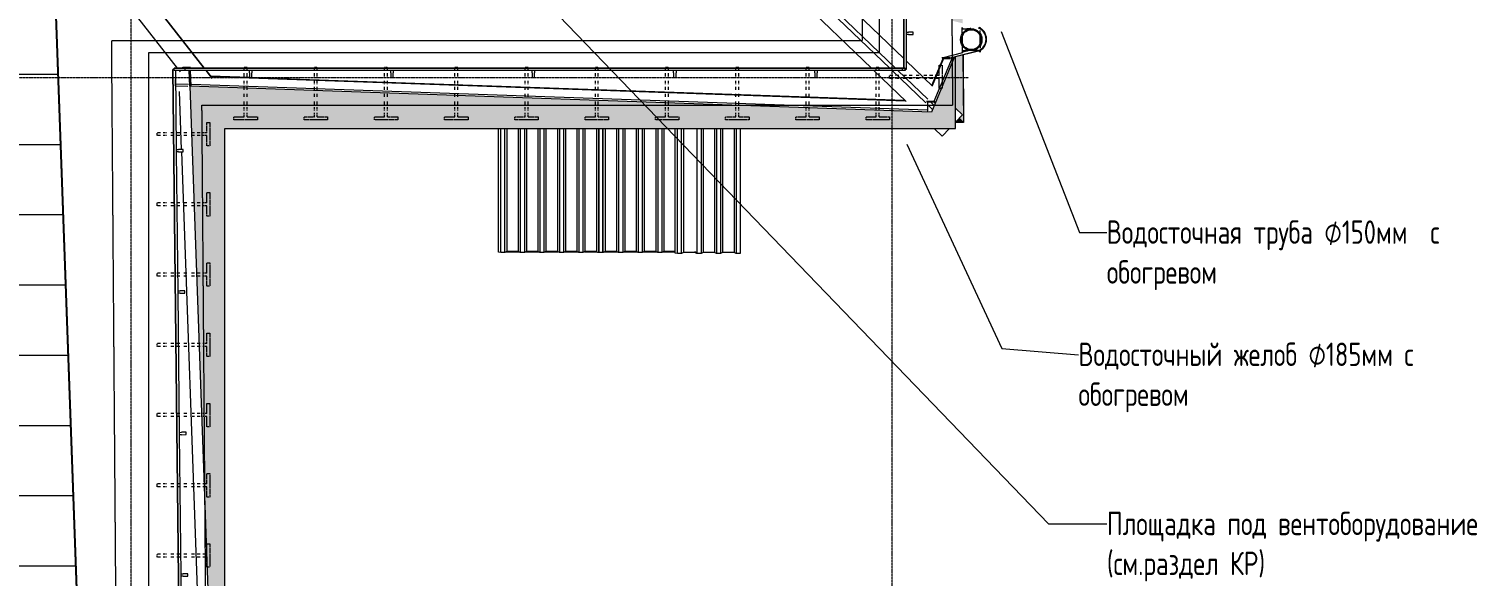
# Model space of a CAD drawing. Header units: millimetres. Extents: x -10178924 to 11692288, y -947381 to 58396.
# Drawn here: x 47978 to 60347, y -560487 to -555813 of the extents above; entities that cross this region are included whole.
import ezdxf

# ---------------------------------------------------------------- set-up
doc = ezdxf.new("R2010")
doc.units = ezdxf.units.MM
for name, pattern in [('ADSK_Линия сетки', [25, 20, -2.5, 0, -2.5]), ('ADSK_Скрыто', [6, 3, -3]), ('ADSK_Штриховая_ш3 п1_5', [4.5, 3, -1.5])]:
    doc.linetypes.add(name, pattern=pattern)
for name, color, linetype, lineweight in [('Аннотация', 7, 'Continuous', 18), ('Антураж', 7, 'Continuous', 18), ('Крыша', 7, 'Continuous', 9), ('Крыша штриховка', 7, 'Continuous', 9), ('Обобщенные модели', 7, 'Continuous', 18), ('Ограждение', 7, 'Continuous', 9), ('Оси', 253, 'Continuous', 9), ('Узлы', 7, 'Continuous', 18)]:
    doc.layers.add(name, color=color, linetype=linetype, lineweight=lineweight)
doc.layers.add('Линии', color=7, linetype='Continuous', lineweight=9, true_color=0x00a600)
doc.styles.add('GOST Common_3', font='GOST_Common.ttf', dxfattribs={"width": 0.8, "height": 350})

# ---------------------------------------------------------------- blocks, each defined once
blk = doc.blocks.new('Водосток - Тип 1 _карниз больше 490мм_-5167118-План кровли АР')
at = {"layer": 'Обобщенные модели'}
for p, q in [((19, 335), (27, 335)), ((46, 335), (125, 335)), ((125, 335), (196, 335)), ((217, 335), (231, 335)), ((125, 185), (19, 185)), ((231, 185), (125, 185))]:
    blk.add_line(p, q, dxfattribs=at)
blk.add_open_spline([(25, 334), (23, 335), (21, 335), (19, 335)], degree=3, dxfattribs=at)
for points, knots in [([(19, 185), (21, 185), (25, 186), (29, 189), (31, 192), (32, 195), (32, 197), (32, 199), (32, 202), (32, 204), (32, 206), (32, 209), (32, 211), (31, 214), (31, 217), (31, 220), (30, 223), (30, 226), (29, 229), (29, 232), (29, 236), (28, 240), (28, 246), (28, 252), (27, 256), (27, 257)], [-1, -1, -1, -1, -0.9411765, -0.8823529, -0.8529412, -0.8235294, -0.8088235, -0.7941176, -0.7794118, -0.7647059, -0.75, -0.7352941, -0.7205882, -0.7058824, -0.6911765, -0.6764706, -0.6617647, -0.6470588, -0.6323529, -0.6176471, -0.6029412, -0.5882353, -0.5588235, -0.5294118, -0.5114255, -0.5114255, -0.5114255, -0.5114255]), ([(231, 335), (229, 335), (225, 334), (221, 331), (220, 329), (219, 328)], [-1, -1, -1, -1, -0.9411765, -0.8823529, -0.8529412, -0.8529412, -0.8529412, -0.8529412]), ([(221, 231), (221, 230), (221, 229), (220, 226), (220, 223), (219, 220), (219, 217), (219, 214), (218, 211), (218, 209), (218, 206), (218, 204), (218, 202), (218, 199), (218, 197), (218, 195), (219, 192), (221, 189), (225, 186), (229, 185), (231, 185)], [-0.3757535, -0.3757535, -0.3757535, -0.3757535, -0.3676471, -0.3529412, -0.3382353, -0.3235294, -0.3088235, -0.2941176, -0.2794118, -0.2647059, -0.25, -0.2352941, -0.2205882, -0.2058824, -0.1911765, -0.1764706, -0.1470588, -0.1176471, -0.0588235, 0, 0, 0, 0])]:
    blk.add_open_spline(points, degree=3, knots=knots, dxfattribs=at)
blk = doc.blocks.new('Roof Cladding - 833x50mm-3052797-План кровли АР')
at = {"layer": 'Обобщенные модели'}
for p, q in [((51988, 6803), (51988, 7859)), ((52008, 6800), (52008, 7859)), ((52043, 6800), (52043, 7859)), ((52060, 7859), (52060, 6808)), ((52158, 7859), (52158, 6808)), ((52175, 7859), (52175, 6800)), ((52210, 7859), (52210, 6800)), ((52227, 7859), (52227, 6808)), ((52325, 7859), (52325, 6808)), ((52342, 7859), (52342, 6800)), ((52377, 7859), (52377, 6800)), ((52394, 7859), (52394, 6808)), ((52492, 7859), (52492, 6808)), ((52509, 7859), (52509, 6800)), ((52544, 7859), (52544, 6800)), ((52561, 7859), (52561, 6808)), ((52658, 7859), (52658, 6808)), ((52675, 7859), (52675, 6800)), ((52710, 7859), (52710, 6800)), ((52727, 7859), (52727, 6808)), ((52825, 7859), (52825, 6808)), ((52842, 7859), (52842, 6800)), ((52877, 7859), (52877, 6800)), ((52008, 6800), (51988, 6803)), ((52060, 6808), (52043, 6800)), ((52158, 6808), (52060, 6808)), ((52175, 6800), (52158, 6808)), ((52227, 6808), (52210, 6800)), ((52325, 6808), (52227, 6808)), ((52342, 6800), (52325, 6808)), ((52394, 6808), (52377, 6800)), ((52492, 6808), (52394, 6808)), ((52509, 6800), (52492, 6808)), ((52561, 6808), (52544, 6800)), ((52658, 6808), (52561, 6808)), ((52675, 6800), (52658, 6808)), ((52727, 6808), (52710, 6800)), ((52825, 6808), (52727, 6808)), ((52828, 6807), (52825, 6808)), ((52043, 6800), (52008, 6800)), ((52210, 6800), (52175, 6800)), ((52377, 6800), (52342, 6800)), ((52544, 6800), (52509, 6800)), ((52710, 6800), (52675, 6800)), ((52842, 6800), (52838, 6802)), ((52877, 6800), (52842, 6800))]:
    blk.add_line(p, q, dxfattribs=at)
blk = doc.blocks.new('Roof Cladding - 833x50mm-V1-План кровли АР')
at = {"layer": 'Обобщенные модели'}
for p, q in [((52828, 6803), (52828, 7859)), ((52848, 6800), (52848, 7859)), ((52883, 6800), (52883, 7859)), ((52900, 7859), (52900, 6808)), ((52998, 7859), (52998, 6808)), ((53015, 7859), (53015, 6800)), ((53050, 7859), (53050, 6800)), ((53067, 7859), (53067, 6808)), ((53165, 7859), (53165, 6808)), ((53182, 7859), (53182, 6800)), ((53217, 7859), (53217, 6800)), ((53234, 7859), (53234, 6808)), ((53332, 7859), (53332, 6808)), ((53349, 7859), (53349, 6800)), ((53384, 7859), (53384, 6800)), ((53401, 7859), (53401, 6808)), ((53682, 7859), (53682, 6800)), ((52838, 6802), (52828, 6803)), ((52900, 6808), (52883, 6800)), ((52998, 6808), (52900, 6808)), ((53015, 6800), (52998, 6808)), ((53067, 6808), (53050, 6800)), ((53165, 6808), (53067, 6808)), ((53182, 6800), (53165, 6808)), ((53234, 6808), (53217, 6800)), ((53332, 6808), (53234, 6808)), ((53349, 6800), (53332, 6808)), ((53401, 6808), (53384, 6800)), ((53498, 6808), (53401, 6808)), ((53682, 6800), (53667, 6807)), ((52883, 6800), (52848, 6800)), ((53050, 6800), (53015, 6800)), ((53217, 6800), (53182, 6800)), ((53384, 6800), (53349, 6800))]:
    blk.add_line(p, q, dxfattribs=at)
blk = doc.blocks.new('Roof Cladding - 333x50mm-3052918-План кровли АР')
at = {"layer": 'Обобщенные модели'}
for p, q in [((53498, 6796), (53498, 7859)), ((53518, 6793), (53518, 7859)), ((53553, 6793), (53553, 7859)), ((53570, 7859), (53570, 6801)), ((53684, 7859), (53684, 6793)), ((53719, 7859), (53719, 6793)), ((53736, 7859), (53736, 6801)), ((53834, 7859), (53834, 6801)), ((53851, 7859), (53851, 6793)), ((53886, 7859), (53886, 6793)), ((53903, 7859), (53903, 6801)), ((54001, 7859), (54001, 6801)), ((54018, 7859), (54018, 6793)), ((54053, 7859), (54053, 6793)), ((53667, 6807), (53667, 6801)), ((53518, 6793), (53498, 6796)), ((53553, 6793), (53518, 6793)), ((53570, 6801), (53553, 6793)), ((53667, 6801), (53570, 6801)), ((53684, 6793), (53667, 6801)), ((53719, 6793), (53684, 6793)), ((53736, 6801), (53719, 6793)), ((53834, 6801), (53736, 6801)), ((53851, 6793), (53834, 6801)), ((53886, 6793), (53851, 6793)), ((53903, 6801), (53886, 6793)), ((54001, 6801), (53903, 6801)), ((54018, 6793), (54001, 6801)), ((54053, 6793), (54018, 6793))]:
    blk.add_line(p, q, dxfattribs=at)
blk = doc.blocks.new('Ограждение - 20 доп поручень 300-1864261-План кровли АР')
at = {"layer": 'Ограждение'}
for p, q in [((-60, 10), (-40, 10)), ((-60, 10), (-60, -10)), ((0, 10), (-40, 10)), ((0, -10), (0, 10)), ((-40, -10), (-60, -10)), ((-40, -10), (0, -10))]:
    blk.add_line(p, q, dxfattribs=at)
blk = doc.blocks.new('Ограждение - 20 доп поручень 300-V17-План кровли АР')
at = {"layer": 'Ограждение'}
for p, q in [((-60, 10), (-40, 10)), ((0, 10), (-40, 10)), ((0, -10), (0, 10)), ((-60, 0), (-60, -10)), ((-40, -10), (-60, -10)), ((-40, -10), (0, -10))]:
    blk.add_line(p, q, dxfattribs=at)
blk = doc.blocks.new('Ограждение - Ограждение-1863905-План кровли АР')
blk.add_blockref('Ограждение - 20 доп поручень 300-1864261-План кровли АР', (55531, 8674))
for name, p, rotation in [('Ограждение - 20 доп поручень 300-1864261-План кровли АР', (49872, 8295), 269.9999999999995), ('Ограждение - 20 доп поручень 300-1864261-План кровли АР', (51079, 8295), 269.9999999999995), ('Ограждение - 20 доп поручень 300-1864261-План кровли АР', (52287, 8295), 269.9999999999995), ('Ограждение - 20 доп поручень 300-1864261-План кровли АР', (53495, 8295), 269.9999999999995), ('Ограждение - 20 доп поручень 300-1864261-План кровли АР', (54702, 8295), 269.9999999999995), ('Ограждение - 20 доп поручень 300-V17-План кровли АР', (49296, 7670), 0.6131442627560616), ('Ограждение - 20 доп поручень 300-V17-План кровли АР', (49309, 6463), 0.6131442627560616), ('Ограждение - 20 доп поручень 300-V17-План кровли АР', (49322, 5255), 0.6131442627560616), ('Ограждение - 20 доп поручень 300-V17-План кровли АР', (49335, 4047), 0.6131442627560616)]:
    blk.add_blockref(name, p, dxfattribs=dict(rotation=rotation))
blk = doc.blocks.new('Тип верхнего поручня - Верхний поручень_Внутренний_-1864227-План кровли АР')
at = {"layer": 'Ограждение'}
for p, q in [((55451, 8375), (55451, 43299)), ((55471, 43309), (55471, 8365)), ((49208, 8365), (49218, 8365)), ((49298, -9), (49208, 8365)), ((49218, 8355), (49218, 8375)), ((49218, 8375), (49310, 8375)), ((49310, 8355), (49218, 8355)), ((49229, 8355), (49236, 7669)), ((49310, 8375), (55438, 8375)), ((49310, 8375), (49310, 8355)), ((55438, 8355), (49310, 8355)), ((55438, 8375), (55461, 8375)), ((55438, 8375), (55438, 8355)), ((55461, 8355), (55438, 8355)), ((55461, 8375), (55461, 8355)), ((55471, 8365), (55461, 8365)), ((49236, 7659), (49249, 6462)), ((49249, 6452), (49262, 5254)), ((49262, 5244), (49275, 4047)), ((49275, 4037), (49288, 2839))]:
    blk.add_line(p, q, dxfattribs=at)
blk = doc.blocks.new('Тип верхнего поручня - Верхний поручень_Внутренний_-V18-План кровли АР')
at = {"layer": 'Ограждение'}
for p, q in [((55451, 43299), (55451, 8375)), ((55471, 43309), (55471, 8365)), ((49218, 8365), (49208, 8365)), ((49208, 8365), (49298, -9)), ((49218, 8355), (49218, 8375)), ((49310, 8375), (49218, 8375)), ((49310, 8355), (49218, 8355)), ((49229, 8355), (49236, 7669)), ((55438, 8375), (49310, 8375)), ((55438, 8355), (49310, 8355)), ((55461, 8375), (55438, 8375)), ((55461, 8355), (55438, 8355)), ((55461, 8355), (55461, 8375)), ((55471, 8365), (55461, 8365)), ((49236, 7659), (49249, 6462)), ((49249, 6452), (49262, 5254)), ((49262, 5244), (49275, 4047)), ((49275, 4037), (49288, 2839))]:
    blk.add_line(p, q, dxfattribs=at)
blk = doc.blocks.new('Ограждение - Ограждение-2966044-План кровли АР')
at = {"layer": 'Ограждение'}
for p, q in [((45808, 13172), (45808, 13280)), ((45808, 13280), (50236, 13280)), ((50383, 13174), (50403, 13234)), ((50410, 13253), (50421, 13287)), ((50421, 13287), (50411, 13260)), ((50421, 13287), (50421, 13287)), ((50421, 13287), (50434, 13275)), ((50446, 13264), (55451, 8457)), ((45808, 13155), (45808, 13172)), ((45808, 13172), (50311, 13172)), ((45808, 13138), (45808, 13155)), ((45808, 13071), (45808, 13138)), ((50372, 13138), (45808, 13138)), ((50314, 13172), (50385, 13172)), ((50368, 13138), (50318, 13030)), ((51378, 12172), (50371, 13138)), ((50378, 13155), (50372, 13138)), ((50378, 13155), (50385, 13172)), ((50385, 13172), (50378, 13155)), ((50400, 13232), (50381, 13172)), ((50403, 13234), (50382, 13173)), ((50385, 13172), (50383, 13174)), ((50384, 13170), (50383, 13168)), ((50385, 13172), (51427, 12172)), ((45808, 13030), (45808, 13046)), ((45808, 13030), (50318, 13030)), ((50321, 13037), (51222, 12172)), ((55331, 8375), (51484, 12069)), ((51485, 12116), (55380, 8375)), ((51484, 11919), (55175, 8375)), ((55471, 8437), (55695, 8222)), ((55195, 8355), (55471, 8091)), ((55639, 8079), (55351, 8355)), ((55400, 8355), (55656, 8110)), ((55697, 8023), (55652, 8066)), ((55678, 8088), (55711, 8057)), ((55892, 8033), (55951, 7976)), ((55951, 7976), (55892, 7914)), ((55711, 7859), (55778, 7795)), ((55840, 7859), (55778, 7795))]:
    blk.add_line(p, q, dxfattribs=at)
blk = doc.blocks.new('Ограждение - Ограждение-2966135-План кровли АР')
at = {"layer": 'Ограждение'}
for p, q in [((45522, 4202), (45618, 4300)), ((45615, 4142), (45619, 4302)), ((45618, 4300), (45615, 4141)), ((45619, 4302), (45619, 4301)), ((45619, 4302), (45714, 4192)), ((41629, 219), (45489, 4167)), ((41629, 64), (45615, 4142)), ((45613, 4092), (41642, 29)), ((45613, 4091), (45608, 3931)), ((45614, 4117), (45613, 4092)), ((49181, -8), (45613, 4092)), ((45614, 4117), (45615, 4142)), ((45615, 4142), (45615, 4142)), ((45615, 4142), (49227, -8)), ((45739, 4164), (49297, 75)), ((41793, 28), (45608, 3931)), ((45608, 3933), (49037, -7)), ((41192, -228), (41608, 197)), ((41225, -349), (41609, 44)), ((41623, 9), (41250, -373)), ((41396, -377), (41773, 8)), ((49317, 52), (49521, -183)), ((49055, -28), (49359, -377)), ((49446, -313), (49199, -28)), ((49244, -28), (49472, -291)), ((41225, -349), (41212, -336)), ((41237, -361), (41225, -349)), ((41250, -373), (41237, -361)), ((49446, -313), (49373, -377)), ((49459, -302), (49446, -313)), ((49472, -291), (49459, -302)), ((49517, -251), (49472, -291)), ((41258, -380), (41250, -373))]:
    blk.add_line(p, q, dxfattribs=at)
blk = doc.blocks.new('Ограждение - Ограждение-2968461-План кровли АР')
at = {"layer": 'Ограждение'}
for p, q in [((45620, 13017), (45762, 13128)), ((45762, 13128), (45763, 13128)), ((45829, 13042), (45762, 13128)), ((45822, 13052), (45763, 13128)), ((45477, 12905), (45620, 13017)), ((45705, 12908), (45620, 13017)), ((49476, 8375), (45838, 13030)), ((49478, 8375), (45840, 13030)), ((45476, 12904), (45477, 12905)), ((45601, 12745), (45476, 12904)), ((45477, 12905), (45604, 12743)), ((49248, 8375), (45739, 12864)), ((49272, 8344), (49264, 8355)), ((49544, 8288), (49492, 8355)), ((49545, 8289), (49494, 8355))]:
    blk.add_line(p, q, dxfattribs=at)
blk = doc.blocks.new('Ограждение - Ограждение-4657813-План кровли АР')
at = {"layer": 'Ограждение', "true_color": 0x373f43}
h = blk.add_hatch(color=149, dxfattribs=at)
h.paths.add_polyline_path([(55961, 7910), (55956, 8488), (55892, 8471), (55892, 8033), (55951, 7976), (55924, 7947), (55951, 7920)])
h.paths.add_polyline_path([(55954, 8511), (55956, 8511), (55956, 8522), (55954, 8518)])
h.paths.add_polyline_path([(55955, 8713), (55954, 8734), (55952, 8734), (55953, 8716), (55955, 8713)])
h.paths.add_polyline_path([(55954, 8757), (55892, 16465), (55892, 8774), (55954, 8758)])
for points in [[(55956, 8511), (55956, 8511), (55956, 8522)], [(55957, 7910), (55961, 7910), (55924, 7947), (55892, 7914), (55892, 7910), (55951, 7910)]]:
    blk.add_hatch(color=149, dxfattribs=at).paths.add_polyline_path(points)
at = {"layer": 'Ограждение'}
for p, q in [((55956, 8522), (55956, 8511)), ((55956, 8522), (55956, 8511)), ((55956, 8488), (55961, 7910)), ((55957, 8488), (55961, 7910)), ((55961, 7910), (55924, 7947)), ((55961, 7910), (55892, 7910)), ((55961, 7910), (55892, 7910))]:
    blk.add_line(p, q, dxfattribs=at)
blk = doc.blocks.new('Антураж 4 - Антураж 4-5053377-План кровли АР')
at = {"layer": 'Антураж'}
for p, q in [((49529, 8310), (49862, 8298)), ((49534, 8303), (55465, 8096)), ((49882, 8297), (55458, 8103)), ((49230, 8225), (49231, 8240)), ((49230, 8239), (49230, 8233)), ((49230, 8236), (49230, 8239)), ((49231, 8238), (49230, 8232)), ((49230, 8235), (49230, 8236)), ((49230, 8232), (49230, 8235)), ((49230, 8233), (49230, 8225)), ((49230, 8225), (49336, 8222)), ((49231, 8240), (49231, 8280)), ((49231, 8275), (49231, 8238)), ((49341, 8236), (49231, 8240)), ((55652, 8016), (49364, 8235)), ((55652, 8080), (55652, 8016)), ((55652, 8016), (55651, 8001))]:
    blk.add_line(p, q, dxfattribs=at)
blk = doc.blocks.new('Антураж 16 - Антураж 16-5664382-План кровли АР')
at = {"layer": 'Антураж'}
for p, q in [((55690, 8226), (55787, 8459)), ((55789, 8459), (55692, 8225)), ((55863, 8463), (55708, 8090)), ((55845, 8464), (55776, 8464)), ((55777, 8459), (55846, 8459)), ((55790, 8468), (55954, 8510)), ((55845, 8464), (56089, 8527)), ((55846, 8459), (55845, 8464)), ((55881, 8468), (55846, 8459)), ((55863, 8463), (55876, 8456)), ((56090, 8522), (55892, 8471)), ((56012, 8526), (55954, 8511)), ((55954, 8510), (55954, 8519)), ((56089, 8527), (56017, 8527)), ((55708, 8090), (55644, 8090)), ((55648, 8088), (55710, 8088)), ((55722, 8083), (55708, 8090)), ((55710, 8088), (55709, 8086)), ((55711, 8086), (55709, 8086)), ((55709, 8086), (55714, 8083)), ((55710, 8088), (55715, 8085)), ((55713, 8085), (55711, 8086)), ((55715, 8085), (55713, 8085)), ((55714, 8083), (55722, 8083))]:
    blk.add_line(p, q, dxfattribs=at)
for major_axis, start_param, end_param in [((0, 98.5), 3.402795, 6.021983), ((0, 103), 3.401894, 6.022884)]:
    blk.add_ellipse((56067, 8622), major_axis=major_axis, ratio=0.87865, start_param=start_param, end_param=end_param, dxfattribs=at)
blk = doc.blocks.new('Антураж 20 - Антураж 20-5695603-План кровли АР')
at = {"layer": 'Антураж'}
for p, q in [((48491, 1002), (48185, 9459)), ((48185, 9459), (48188, 9459)), ((48264, 9455), (48188, 9459)), ((48188, 9459), (48494, 998)), ((49287, 8381), (49345, 8381)), ((49346, 8381), (49293, 8381)), ((49350, 8382), (49344, 8381)), ((49344, 8381), (49347, 8381)), ((49345, 8381), (49359, 8382)), ((49345, 8375), (49345, 8381)), ((49352, 8381), (49346, 8381)), ((49351, 8221), (49346, 8355)), ((49347, 8381), (49349, 8381)), ((49349, 8381), (49352, 8381)), ((49359, 8382), (49350, 8382)), ((49359, 8375), (49359, 8382)), ((49364, 8221), (49359, 8355)), ((49282, 7680), (49264, 8177)), ((49531, 803), (49283, 7660)), ((49547, 798), (49531, 803)), ((49619, 804), (49533, 804)), ((49544, 799), (49545, 803)), ((49633, 803), (49545, 803)), ((49547, 798), (49632, 798)), ((49633, 803), (49632, 798)), ((49632, 798), (49877, 729)), ((49878, 734), (49651, 797)), ((49745, 525), (49744, 742)), ((49789, 729), (49744, 741)), ((49877, 729), (49789, 729)), ((49567, 475), (49745, 525)), ((49652, 475), (49877, 538)), ((49878, 534), (49653, 470)), ((49758, 530), (49745, 526)), ((49789, 538), (49762, 531)), ((49877, 538), (49789, 538)), ((49651, 470), (49653, 470)), ((49653, 470), (49651, 444)), ((49651, 470), (49653, 470)), ((49666, 469), (49651, 226)), ((49653, 470), (49652, 475)), ((49653, 470), (49666, 469)), ((49507, -357), (49459, -302)), ((49461, -300), (49510, -357)), ((49507, -357), (49510, -357))]:
    blk.add_line(p, q, dxfattribs=at)
for centre, major_axis, start_param, end_param in [((49768, 634), (0, 98.5), 5.694584, 6.021983), ((49856, 634), (0, 98.5), 3.402795, 6.021983), ((49856, 634), (0, 103), 3.401894, 6.022884), ((49768, 634), (0, 98.5), 3.402795, 3.730193)]:
    blk.add_ellipse(centre, major_axis=major_axis, ratio=0.810042, start_param=start_param, end_param=end_param, dxfattribs=at)
blk = doc.blocks.new('Кровля')
at = {"layer": 'Крыша штриховка'}
h = blk.add_hatch(dxfattribs=at)
h.set_pattern_fill('FP_19', color=256, style=0, pattern_type=2)
h.set_pattern_definition([(180, (12858, 0), (-7e-14, -600), [])])
h.paths.add_polyline_path([(55692, 8225), (55789, 8459), (55787, 8458), (55690, 8226)])
h.paths.add_polyline_path([(55876, 8456), (55881, 8468), (55863, 8463), (55871, 8459)])
h.paths.add_polyline_path([(55773, 8781), (55774, 8787), (55626, 12785), (55638, 12785), (55713, 12786), (55713, 12786), (55698, 12787), (55626, 12787), (55775, 16788), (55861, 16788), (55861, 16797), (55845, 16793), (55774, 16793), (55773, 16797), (55772, 16797), (55623, 12785), (55772, 8782), (55773, 8781)])
h.paths.add_polyline_path([(55861, 8782), (55861, 8784), (55855, 8783), (55861, 8782)])
h.paths.add_polyline_path([(54636, 9240), (54504, 12787), (54555, 14148), (51574, 14148), (51574, 16258), (51565, 16258), (51565, 16408), (51574, 16408), (51574, 16448), (54640, 16448), (54658, 16954), (54570, 19361), (53212, 19361), (53212, 20261), (54537, 20261), (54384, 24405), (51574, 24406), (51574, 26515), (51565, 26515), (51565, 26665), (51574, 26665), (51574, 26705), (54428, 26705), (54640, 32458), (51574, 32458), (51574, 34758), (54595, 34758), (54584, 35066), (52247, 35066), (52247, 36265), (54540, 36266), (54469, 38184), (54627, 42520), (50537, 38619), (50587, 38619), (50587, 29069), (50949, 29069), (50949, 27669), (50587, 27669), (50587, 27663), (50949, 27663), (50949, 22063), (50587, 22063), (50587, 13413), (50611, 13379), (50587, 13363), (50587, 13319), (50524, 13319), (50462, 13275), (50451, 13259), (54635, 9240)])
h.paths.add_polyline_path([(55700, 12787), (55700, 12787), (55700, 12787)])
h.paths.add_polyline_path([(50500, 13537), (50500, 38585), (50479, 38565), (50479, 30399), (50499, 30399), (50499, 28999), (50479, 28999), (50479, 13568), (50499, 13539)])
h.paths.add_polyline_path([(55773, 17115), (55774, 17120), (55507, 24363), (55505, 24363), (55772, 17116), (55773, 17115)])
h.paths.add_polyline_path([(55861, 17116), (55861, 17118), (55855, 17117), (55861, 17116)])
h.paths.add_polyline_path([(55504, 24383), (55507, 24383), (55486, 24951), (55509, 25570), (55506, 25570), (55483, 24950), (55503, 24406)])
h.paths.add_polyline_path([(55509, 25590), (55775, 32783), (55861, 32784), (55861, 32788), (55845, 32784), (55774, 32784), (55773, 32789), (55772, 32788), (55506, 25590)])
h.paths.add_polyline_path([(55861, 33107), (55861, 33110), (55854, 33109), (55861, 33107)])
h.paths.add_polyline_path([(55589, 38160), (55600, 38160), (55675, 38160), (55675, 38161), (55589, 38162), (55589, 38160)])
h.paths.add_polyline_path([(55662, 38162), (55662, 38162), (55662, 38162)])
h.paths.add_polyline_path([(55860, 43232), (55860, 43239), (55838, 43233), (55853, 43233)])
h.paths.add_polyline_path([(55836, 43551), (55831, 43559), (55824, 43554), (55836, 43551)])
h = blk.add_hatch(dxfattribs=at)
h.set_pattern_fill('FP_18', color=256, style=0, pattern_type=2)
h.set_pattern_definition([(90, (0, 1787.14), (-600, 4e-14), [])])
h.paths.add_polyline_path([(55465, 8096), (55458, 8103), (49882, 8296), (49882, 8295), (49862, 8295), (49862, 8298), (49529, 8310), (49534, 8303), (55242, 8104)])
h.paths.add_polyline_path([(54260, 9253), (51484, 11919), (51484, 10675), (48210, 10675), (48210, 12172), (51222, 12172), (50321, 13037), (50318, 13030), (45840, 13030), (48638, 9450), (54236, 9254)])
h.paths.add_polyline_path([(45631, 13025), (45750, 13118), (45611, 13028), (45613, 13026), (45631, 13026)])
h.paths.add_polyline_path([(45808, 13071), (45807, 13155), (45764, 13127), (45807, 13072)])
h = blk.add_hatch(dxfattribs=at)
h.set_pattern_fill('FP_20', color=256, style=0, pattern_type=2)
h.set_pattern_definition([(180, (17203.05, 0), (-7e-14, -600), [])])
h.paths.add_polyline_path([(49510, -360), (49510, -357), (49507, -357)])
h.paths.add_polyline_path([(49544, 799), (49545, 803), (49533, 804), (49284, 7660), (49283, 7660), (49531, 803), (49544, 799)])
h.paths.add_polyline_path([(48491, 1002), (48185, 9459), (48188, 9459), (48217, 9457), (45739, 12628), (45739, 4164), (48331, 1185)])
h.paths.add_polyline_path([(45636, 4282), (45636, 7620), (45633, 7625), (45631, 7625), (45631, 4288)])
h.paths.add_polyline_path([(45631, 7659), (45633, 7659), (45636, 7663), (45636, 12760), (45631, 12766), (45631, 7726)])
h.paths.add_polyline_path([(49282, 7680), (49284, 7680), (49269, 8112), (49266, 8115), (49282, 7680)])
h.paths.add_polyline_path([(45611, 13010), (45613, 13011), (45611, 13017)])
at = {"layer": 'Узлы', "true_color": 0xffffff}
h = blk.add_hatch(color=7, dxfattribs=at)
h.paths.add_polyline_path([(41826, -522), (49651, -522), (49651, 475), (49563, 474), (49503, -471), (45149, -323), (41142, -458), (41080, -77), (41080, -522), (41465, -522)])
h.paths.add_polyline_path([(-454, -389), (8078, -389), (8077, -26), (7973, -277), (3656, -147), (-675, -299), (-737, 259), (-737, -389)])
h.paths.add_polyline_path([(41080, 178), (41098, 183), (41188, 1720), (35857, 1527), (35850, 1488), (41080, 1488), (41080, 182)])
h.paths.add_polyline_path([(8078, 312), (8078, 1488), (12890, 1488), (12883, 1527), (8005, 1702), (8062, 316)])
h.paths.add_polyline_path([(-737, 503), (-469, 8049), (-6523, 7837), (-6530, 7799), (-737, 7799), (-737, 523)])
h.paths.add_polyline_path([(49651, 797), (49651, 7859), (55892, 7859), (55892, 8471), (55881, 8468), (55687, 8000), (49351, 8221), (49619, 804), (49633, 803), (49650, 798)])
h.paths.add_polyline_path([(16531, 1488), (35572, 1488), (35566, 1520), (29060, 1756), (29060, 1633), (19380, 1633), (19380, 1744), (13175, 1527), (13168, 1488), (15808, 1488)])
h.paths.add_polyline_path([(-7228, 7799), (-6808, 7799), (-6813, 7829), (-7123, 7899), (-6948, 14171), (-7182, 20169), (-7228, 20180), (-7228, 7899)])
h.paths.add_polyline_path([(55892, 8774), (55892, 16805), (55861, 16797), (55713, 12785), (55861, 8782), (55865, 8781)])
h.paths.add_polyline_path([(24355, 13320), (32597, 13639), (32606, 13678), (16108, 13678), (16118, 13638), (24355, 13320)])
h.paths.add_polyline_path([(10665, 13409), (15825, 13610), (15841, 13678), (11105, 13678), (11105, 21013), (10509, 21012), (10529, 20925), (10924, 20798), (10667, 13473)])
h.paths.add_polyline_path([(38182, 13414), (37898, 20847), (38471, 21009), (38481, 21051), (37707, 21051), (37707, 13678), (32878, 13678), (32888, 13638), (38175, 13414)])
h.paths.add_polyline_path([(55892, 17108), (55892, 32796), (55861, 32788), (55572, 24949), (55861, 17116), (55865, 17115)])
h.paths.add_polyline_path([(-7228, 20475), (-7183, 20486), (-6960, 26174), (-7183, 31854), (-7228, 31866), (-7228, 20479)])
h.paths.add_polyline_path([(45338, 20583), (45060, 27855), (45032, 27863), (45032, 21051), (38749, 21051), (38759, 21009), (45144, 20596)])
h.paths.add_polyline_path([(3393, 20705), (10229, 20956), (10242, 21013), (3737, 21013), (3737, 28193), (3694, 28182), (3395, 20761)])
h.paths.add_polyline_path([(45032, 28152), (45061, 28160), (45350, 35732), (45288, 37345), (45032, 37345), (45032, 28160)])
h.paths.add_polyline_path([(3737, 28469), (3737, 42947), (3702, 42939), (3419, 35708), (3702, 28478), (3737, 28470)])
h.paths.add_polyline_path([(-7228, 32161), (-7192, 32170), (-7003, 37564), (-7192, 42952), (-7228, 42961), (-7228, 32165)])
h.paths.add_polyline_path([(55892, 33099), (55892, 43247), (55860, 43239), (55675, 38160), (55861, 33107), (55865, 33106)])
h.paths.add_polyline_path([(45072, 38095), (45259, 38095), (45067, 43128), (45032, 43137), (45032, 38095), (45070, 38095)])
h.paths.add_polyline_path([(3737, 43224), (3737, 43717), (-7228, 43717), (-7228, 43256), (-7192, 43265), (-7068, 43609), (-1846, 43422), (3578, 43616), (3702, 43233), (3737, 43224)])
h.paths.add_polyline_path([(45032, 43426), (45104, 43445), (45207, 43781), (50463, 43599), (55714, 43781), (55836, 43551), (55892, 43536), (55892, 43899), (45032, 43899), (45032, 43440)])
at = {"layer": 'Аннотация', "lineweight": 9}
for p, q in [((50006, 11420), (56686, 4482)), ((56282, 8690), (56951, 6971)), ((55476, 7725), (56287, 5981)), ((56951, 6971), (57185, 6971)), ((56287, 5981), (56943, 5927)), ((56686, 4482), (57185, 4482))]:
    blk.add_line(p, q, dxfattribs=at)
at = {"layer": 'Крыша'}
for p, q in [((52055, 6806), (52164, 6806)), ((52222, 6806), (52330, 6806)), ((52388, 6806), (52497, 6806)), ((52555, 6806), (52664, 6806)), ((52722, 6806), (52828, 6806)), ((52895, 6806), (53004, 6806)), ((53062, 6806), (53170, 6806)), ((53228, 6806), (53337, 6806)), ((53395, 6806), (53498, 6806))]:
    blk.add_line(p, q, dxfattribs=at)
at = {"layer": 'Линии', "color": 7, "linetype": 'ADSK_Штриховая_ш3 п1_5'}
for p, q in [((55870, 8059), (55582, 43699)), ((54819, 42899), (55096, 8609)), ((55096, 8609), (48682, 8609)), ((48682, 8609), (48744, 447)), ((49456, 8059), (55870, 8059)), ((49520, -359), (49456, 8059))]:
    blk.add_line(p, q, dxfattribs=at)
at = {"layer": 'Линии', "color": 5, "true_color": 0x0000ff}
for p, q in [((55242, 8509), (55242, 43249)), ((49001, 8509), (55242, 8509)), ((49001, 128), (49001, 8509))]:
    blk.add_line(p, q, dxfattribs=at)
at = {"layer": 'Линии', "color": 7}
for p, q in [((55881, 8468), (55687, 8000)), ((55892, 8471), (55881, 8468)), ((55892, 7859), (55892, 8471)), ((55687, 8000), (49351, 8221)), ((49351, 8221), (49619, 804)), ((49651, 797), (49651, 7859)), ((49651, 7859), (55892, 7859))]:
    blk.add_line(p, q, dxfattribs=at)
at = {"layer": 'Линии', "color": 7, "linetype": 'ADSK_Скрыто'}
for p, q in [((49816, 8355), (49816, 8385)), ((49816, 8385), (49841, 8385)), ((49816, 8305), (49816, 8335)), ((49841, 8355), (49841, 8385)), ((49841, 8305), (49841, 8335)), ((50416, 8355), (50416, 8385)), ((50416, 8385), (50441, 8385)), ((50416, 8305), (50416, 8335)), ((50441, 8355), (50441, 8385)), ((50441, 8305), (50441, 8335)), ((51016, 8355), (51016, 8385)), ((51016, 8385), (51041, 8385)), ((51016, 8305), (51016, 8335)), ((51041, 8355), (51041, 8385)), ((51041, 8305), (51041, 8335)), ((51616, 8355), (51616, 8385)), ((51616, 8385), (51641, 8385)), ((51616, 8305), (51616, 8335)), ((51641, 8355), (51641, 8385)), ((51641, 8305), (51641, 8335)), ((52216, 8355), (52216, 8385)), ((52216, 8385), (52241, 8385)), ((52216, 8305), (52216, 8335)), ((52241, 8355), (52241, 8385)), ((52241, 8305), (52241, 8335)), ((52816, 8355), (52816, 8385)), ((52816, 8385), (52841, 8385)), ((52816, 8305), (52816, 8335)), ((52841, 8355), (52841, 8385)), ((52841, 8305), (52841, 8335)), ((53416, 8355), (53416, 8385)), ((53416, 8385), (53441, 8385)), ((53416, 8305), (53416, 8335)), ((53441, 8355), (53441, 8385)), ((53441, 8305), (53441, 8335)), ((54016, 8355), (54016, 8385)), ((54016, 8385), (54041, 8385)), ((54016, 8305), (54016, 8335)), ((54041, 8355), (54041, 8385)), ((54041, 8305), (54041, 8335)), ((54616, 8355), (54616, 8385)), ((54616, 8385), (54641, 8385)), ((54616, 8305), (54616, 8335)), ((54641, 8355), (54641, 8385)), ((54641, 8305), (54641, 8335)), ((55216, 8355), (55216, 8385)), ((55216, 8385), (55241, 8385)), ((55216, 8305), (55216, 8335)), ((55241, 8355), (55241, 8385)), ((55241, 8305), (55241, 8335)), ((55328, 8288), (55328, 8313)), ((55358, 8313), (55328, 8313)), ((55358, 8288), (55328, 8288)), ((55408, 8313), (55378, 8313)), ((55408, 8288), (55378, 8288)), ((55473, 8313), (55443, 8313)), ((55473, 8288), (55443, 8288)), ((55523, 8313), (55493, 8313)), ((55523, 8288), (55493, 8288)), ((55583, 8313), (55553, 8313)), ((55583, 8288), (55553, 8288)), ((55648, 8313), (55618, 8313)), ((55648, 8288), (55618, 8288)), ((55698, 8313), (55668, 8313)), ((55698, 8288), (55668, 8288)), ((55753, 8313), (55718, 8313)), ((55753, 8288), (55718, 8288)), ((55753, 8401), (55778, 8401)), ((55753, 8313), (55753, 8401)), ((55753, 8201), (55753, 8288)), ((55778, 8401), (55778, 8201)), ((49816, 8240), (49816, 8270)), ((49816, 8190), (49816, 8220)), ((49841, 8240), (49841, 8270)), ((49841, 8190), (49841, 8220)), ((50416, 8240), (50416, 8270)), ((50416, 8190), (50416, 8220)), ((50441, 8240), (50441, 8270)), ((50441, 8190), (50441, 8220)), ((51016, 8240), (51016, 8270)), ((51016, 8190), (51016, 8220)), ((51041, 8240), (51041, 8270)), ((51041, 8190), (51041, 8220)), ((51616, 8240), (51616, 8270)), ((51616, 8190), (51616, 8220)), ((51641, 8240), (51641, 8270)), ((51641, 8190), (51641, 8220)), ((52216, 8240), (52216, 8270)), ((52216, 8190), (52216, 8220)), ((52241, 8240), (52241, 8270)), ((52241, 8190), (52241, 8220)), ((52816, 8240), (52816, 8270)), ((52816, 8190), (52816, 8220)), ((52841, 8240), (52841, 8270)), ((52841, 8190), (52841, 8220)), ((53416, 8240), (53416, 8270)), ((53416, 8190), (53416, 8220)), ((53441, 8240), (53441, 8270)), ((53441, 8190), (53441, 8220)), ((54016, 8240), (54016, 8270)), ((54016, 8190), (54016, 8220)), ((54041, 8240), (54041, 8270)), ((54041, 8190), (54041, 8220)), ((54616, 8240), (54616, 8270)), ((54616, 8190), (54616, 8220)), ((54641, 8240), (54641, 8270)), ((54641, 8190), (54641, 8220)), ((55216, 8240), (55216, 8270)), ((55216, 8190), (55216, 8220)), ((55241, 8240), (55241, 8270)), ((55241, 8190), (55241, 8220)), ((55778, 8201), (55753, 8201)), ((49816, 8130), (49816, 8160)), ((49816, 8065), (49816, 8095)), ((49816, 8015), (49816, 8045)), ((49841, 8130), (49841, 8160)), ((49841, 8065), (49841, 8095)), ((49841, 8015), (49841, 8045)), ((50416, 8130), (50416, 8160)), ((50416, 8065), (50416, 8095)), ((50416, 8015), (50416, 8045)), ((50441, 8130), (50441, 8160)), ((50441, 8065), (50441, 8095)), ((50441, 8015), (50441, 8045)), ((51016, 8130), (51016, 8160)), ((51016, 8065), (51016, 8095)), ((51016, 8015), (51016, 8045)), ((51041, 8130), (51041, 8160)), ((51041, 8065), (51041, 8095)), ((51041, 8015), (51041, 8045)), ((51616, 8130), (51616, 8160)), ((51616, 8065), (51616, 8095)), ((51616, 8015), (51616, 8045)), ((51641, 8130), (51641, 8160)), ((51641, 8065), (51641, 8095)), ((51641, 8015), (51641, 8045)), ((52216, 8130), (52216, 8160)), ((52216, 8065), (52216, 8095)), ((52216, 8015), (52216, 8045)), ((52241, 8130), (52241, 8160)), ((52241, 8065), (52241, 8095)), ((52241, 8015), (52241, 8045)), ((52816, 8130), (52816, 8160)), ((52816, 8065), (52816, 8095)), ((52816, 8015), (52816, 8045)), ((52841, 8130), (52841, 8160)), ((52841, 8065), (52841, 8095)), ((52841, 8015), (52841, 8045)), ((53416, 8130), (53416, 8160)), ((53416, 8065), (53416, 8095)), ((53416, 8015), (53416, 8045)), ((53441, 8130), (53441, 8160)), ((53441, 8065), (53441, 8095)), ((53441, 8015), (53441, 8045)), ((54016, 8130), (54016, 8160)), ((54016, 8065), (54016, 8095)), ((54016, 8015), (54016, 8045)), ((54041, 8130), (54041, 8160)), ((54041, 8065), (54041, 8095)), ((54041, 8015), (54041, 8045)), ((54616, 8130), (54616, 8160)), ((54616, 8065), (54616, 8095)), ((54616, 8015), (54616, 8045)), ((54641, 8130), (54641, 8160)), ((54641, 8065), (54641, 8095)), ((54641, 8015), (54641, 8045)), ((55216, 8130), (55216, 8160)), ((55216, 8065), (55216, 8095)), ((55216, 8015), (55216, 8045)), ((55241, 8130), (55241, 8160)), ((55241, 8065), (55241, 8095)), ((55241, 8015), (55241, 8045)), ((49729, 7935), (49729, 7960)), ((49729, 7960), (49816, 7960)), ((49929, 7935), (49729, 7935)), ((49816, 7960), (49816, 7995)), ((49841, 7960), (49841, 7995)), ((49841, 7960), (49929, 7960)), ((49929, 7960), (49929, 7935)), ((50329, 7935), (50329, 7960)), ((50329, 7960), (50416, 7960)), ((50529, 7935), (50329, 7935)), ((50416, 7960), (50416, 7995)), ((50441, 7960), (50441, 7995)), ((50441, 7960), (50529, 7960)), ((50529, 7960), (50529, 7935)), ((50929, 7935), (50929, 7960)), ((50929, 7960), (51016, 7960)), ((51129, 7935), (50929, 7935)), ((51016, 7960), (51016, 7995)), ((51041, 7960), (51041, 7995)), ((51041, 7960), (51129, 7960)), ((51129, 7960), (51129, 7935)), ((51529, 7935), (51529, 7960)), ((51529, 7960), (51616, 7960)), ((51729, 7935), (51529, 7935)), ((51616, 7960), (51616, 7995)), ((51641, 7960), (51641, 7995)), ((51641, 7960), (51729, 7960)), ((51729, 7960), (51729, 7935)), ((52129, 7935), (52129, 7960)), ((52129, 7960), (52216, 7960)), ((52329, 7935), (52129, 7935)), ((52216, 7960), (52216, 7995)), ((52241, 7960), (52241, 7995)), ((52241, 7960), (52329, 7960)), ((52329, 7960), (52329, 7935)), ((52729, 7935), (52729, 7960)), ((52729, 7960), (52816, 7960)), ((52929, 7935), (52729, 7935)), ((52816, 7960), (52816, 7995)), ((52841, 7960), (52841, 7995)), ((52841, 7960), (52929, 7960)), ((52929, 7960), (52929, 7935)), ((53329, 7935), (53329, 7960)), ((53329, 7960), (53416, 7960)), ((53529, 7935), (53329, 7935)), ((53416, 7960), (53416, 7995)), ((53441, 7960), (53441, 7995)), ((53441, 7960), (53529, 7960)), ((53529, 7960), (53529, 7935)), ((53929, 7935), (53929, 7960)), ((53929, 7960), (54016, 7960)), ((54129, 7935), (53929, 7935)), ((54016, 7960), (54016, 7995)), ((54041, 7960), (54041, 7995)), ((54041, 7960), (54129, 7960)), ((54129, 7960), (54129, 7935)), ((54529, 7935), (54529, 7960)), ((54529, 7960), (54616, 7960)), ((54729, 7935), (54529, 7935)), ((54616, 7960), (54616, 7995)), ((54641, 7960), (54641, 7995)), ((54641, 7960), (54729, 7960)), ((54729, 7960), (54729, 7935)), ((55129, 7935), (55129, 7960)), ((55129, 7960), (55216, 7960)), ((55329, 7935), (55129, 7935)), ((55216, 7960), (55216, 7995)), ((55241, 7960), (55241, 7995)), ((55241, 7960), (55329, 7960)), ((55329, 7960), (55329, 7935)), ((49072, 7799), (49072, 7824)), ((49102, 7824), (49072, 7824)), ((49102, 7799), (49072, 7799)), ((49152, 7824), (49122, 7824)), ((49152, 7799), (49122, 7799)), ((49217, 7824), (49187, 7824)), ((49217, 7799), (49187, 7799)), ((49267, 7824), (49237, 7824)), ((49267, 7799), (49237, 7799)), ((49327, 7824), (49297, 7824)), ((49327, 7799), (49297, 7799)), ((49392, 7824), (49362, 7824)), ((49392, 7799), (49362, 7799)), ((49442, 7824), (49412, 7824)), ((49442, 7799), (49412, 7799)), ((49497, 7824), (49462, 7824)), ((49497, 7799), (49462, 7799)), ((49497, 7912), (49522, 7912)), ((49497, 7824), (49497, 7912)), ((49497, 7712), (49497, 7799)), ((49522, 7912), (49522, 7712)), ((49522, 7712), (49497, 7712)), ((49497, 7312), (49522, 7312)), ((49497, 7224), (49497, 7312)), ((49522, 7312), (49522, 7112)), ((49072, 7199), (49072, 7224)), ((49102, 7224), (49072, 7224)), ((49102, 7199), (49072, 7199)), ((49152, 7224), (49122, 7224)), ((49152, 7199), (49122, 7199)), ((49217, 7224), (49187, 7224)), ((49217, 7199), (49187, 7199)), ((49267, 7224), (49237, 7224)), ((49267, 7199), (49237, 7199)), ((49327, 7224), (49297, 7224)), ((49327, 7199), (49297, 7199)), ((49392, 7224), (49362, 7224)), ((49392, 7199), (49362, 7199)), ((49442, 7224), (49412, 7224)), ((49442, 7199), (49412, 7199)), ((49497, 7224), (49462, 7224)), ((49497, 7199), (49462, 7199)), ((49497, 7112), (49497, 7199)), ((49522, 7112), (49497, 7112)), ((49497, 6712), (49522, 6712)), ((49497, 6624), (49497, 6712)), ((49522, 6712), (49522, 6512)), ((49072, 6599), (49072, 6624)), ((49102, 6624), (49072, 6624)), ((49102, 6599), (49072, 6599)), ((49152, 6624), (49122, 6624)), ((49152, 6599), (49122, 6599)), ((49217, 6624), (49187, 6624)), ((49217, 6599), (49187, 6599)), ((49267, 6624), (49237, 6624)), ((49267, 6599), (49237, 6599)), ((49327, 6624), (49297, 6624)), ((49327, 6599), (49297, 6599)), ((49392, 6624), (49362, 6624)), ((49392, 6599), (49362, 6599)), ((49442, 6624), (49412, 6624)), ((49442, 6599), (49412, 6599)), ((49497, 6624), (49462, 6624)), ((49497, 6599), (49462, 6599)), ((49497, 6512), (49497, 6599)), ((49522, 6512), (49497, 6512)), ((49497, 6112), (49522, 6112)), ((49497, 6024), (49497, 6112)), ((49522, 6112), (49522, 5912)), ((49072, 5999), (49072, 6024)), ((49102, 6024), (49072, 6024)), ((49102, 5999), (49072, 5999)), ((49152, 6024), (49122, 6024)), ((49152, 5999), (49122, 5999)), ((49217, 6024), (49187, 6024)), ((49217, 5999), (49187, 5999)), ((49267, 6024), (49237, 6024)), ((49267, 5999), (49237, 5999)), ((49327, 6024), (49297, 6024)), ((49327, 5999), (49297, 5999)), ((49392, 6024), (49362, 6024)), ((49392, 5999), (49362, 5999)), ((49442, 6024), (49412, 6024)), ((49442, 5999), (49412, 5999)), ((49497, 6024), (49462, 6024)), ((49497, 5999), (49462, 5999)), ((49497, 5912), (49497, 5999)), ((49522, 5912), (49497, 5912)), ((49497, 5512), (49522, 5512)), ((49497, 5424), (49497, 5512)), ((49522, 5512), (49522, 5312)), ((49072, 5399), (49072, 5424)), ((49102, 5424), (49072, 5424)), ((49102, 5399), (49072, 5399)), ((49152, 5424), (49122, 5424)), ((49152, 5399), (49122, 5399)), ((49217, 5424), (49187, 5424)), ((49217, 5399), (49187, 5399)), ((49267, 5424), (49237, 5424)), ((49267, 5399), (49237, 5399)), ((49327, 5424), (49297, 5424)), ((49327, 5399), (49297, 5399)), ((49392, 5424), (49362, 5424)), ((49392, 5399), (49362, 5399)), ((49442, 5424), (49412, 5424)), ((49442, 5399), (49412, 5399)), ((49497, 5424), (49462, 5424)), ((49497, 5399), (49462, 5399)), ((49497, 5312), (49497, 5399)), ((49522, 5312), (49497, 5312)), ((49072, 4799), (49072, 4824)), ((49102, 4824), (49072, 4824)), ((49152, 4824), (49122, 4824)), ((49217, 4824), (49187, 4824)), ((49267, 4824), (49237, 4824)), ((49327, 4824), (49297, 4824)), ((49392, 4824), (49362, 4824)), ((49442, 4824), (49412, 4824)), ((49497, 4824), (49462, 4824)), ((49497, 4912), (49522, 4912)), ((49497, 4824), (49497, 4912)), ((49522, 4912), (49522, 4712)), ((49102, 4799), (49072, 4799)), ((49152, 4799), (49122, 4799)), ((49217, 4799), (49187, 4799)), ((49267, 4799), (49237, 4799)), ((49327, 4799), (49297, 4799)), ((49392, 4799), (49362, 4799)), ((49442, 4799), (49412, 4799)), ((49497, 4799), (49462, 4799)), ((49497, 4712), (49497, 4799)), ((49522, 4712), (49497, 4712)), ((49072, 4199), (49072, 4224)), ((49102, 4224), (49072, 4224)), ((49152, 4224), (49122, 4224)), ((49217, 4224), (49187, 4224)), ((49267, 4224), (49237, 4224)), ((49327, 4224), (49297, 4224)), ((49392, 4224), (49362, 4224)), ((49442, 4224), (49412, 4224)), ((49497, 4224), (49462, 4224)), ((49497, 4312), (49522, 4312)), ((49497, 4224), (49497, 4312)), ((49522, 4312), (49522, 4112)), ((49102, 4199), (49072, 4199)), ((49152, 4199), (49122, 4199)), ((49217, 4199), (49187, 4199)), ((49267, 4199), (49237, 4199)), ((49327, 4199), (49297, 4199)), ((49392, 4199), (49362, 4199)), ((49442, 4199), (49412, 4199)), ((49497, 4199), (49462, 4199)), ((49497, 4112), (49497, 4199)), ((49522, 4112), (49497, 4112))]:
    blk.add_line(p, q, dxfattribs=at)
at = {"layer": 'Линии', "color": 7, "lineweight": 30}
blk.add_circle((56027, 8619), 88, dxfattribs=at)
at = {"layer": 'Оси', "linetype": 'ADSK_Линия сетки'}
for p, q in [((48850, -5631), (48850, 44223)), ((55350, -5631), (55350, 44223)), ((-13798, 8295), (56005, 8295))]:
    blk.add_line(p, q, dxfattribs=at)
at = {"layer": 'Антураж'}
for name in ['Антураж 16 - Антураж 16-5664382-План кровли АР', 'Антураж 4 - Антураж 4-5053377-План кровли АР', 'Антураж 20 - Антураж 20-5695603-План кровли АР']:
    blk.add_blockref(name, (0, 0), dxfattribs=at)
at = {"layer": 'Обобщенные модели', "rotation": 270.4633818725631}
blk.add_blockref('Водосток - Тип 1 _карниз больше 490мм_-5167118-План кровли АР', (55765, 8741), dxfattribs=at)
at = {"layer": 'Обобщенные модели'}
for name in ['Roof Cladding - 833x50mm-3052797-План кровли АР', 'Roof Cladding - 833x50mm-V1-План кровли АР', 'Roof Cladding - 333x50mm-3052918-План кровли АР']:
    blk.add_blockref(name, (0, 0), dxfattribs=at)
at = {"layer": 'Ограждение'}
for name in ['Тип верхнего поручня - Верхний поручень_Внутренний_-1864227-План кровли АР', 'Тип верхнего поручня - Верхний поручень_Внутренний_-V18-План кровли АР', 'Ограждение - Ограждение-1863905-План кровли АР', 'Ограждение - Ограждение-4657813-План кровли АР', 'Ограждение - Ограждение-2966044-План кровли АР', 'Ограждение - Ограждение-2968461-План кровли АР', 'Ограждение - Ограждение-2966135-План кровли АР']:
    blk.add_blockref(name, (0, 0), dxfattribs=at)
at = {"layer": 'Аннотация', "lineweight": 9, "char_height": 200, "attachment_point": 1, "line_spacing_factor": 1.022766, "style": 'GOST Common_3'}
for s, insert, width in [('\\pxt1.8,3.6,5.4,7.2,9,10.8,12.6,14.4,16.2,18,19.8,21.6,23.4,25.2,27,28.8,30.6,32.4,34.2,36,37.8,39.6,41.4,43.2,45,46.8,48.6,50.4,52.2,54,55.8,57.6;{Водосточная труба ⌀150мм  с обогревом}', (57185, 7075), 3185.1), ('\\pxt1.8,3.6,5.4,7.2,9,10.8,12.6,14.4,16.2,18,19.8,21.6,23.4,25.2,27,28.8,30.6,32.4,34.2,36,37.8,39.6,41.4,43.2,45,46.8,48.6,50.4,52.2,54,55.8,57.6;{Водосточный желоб ⌀185мм с обогревом}', (56943, 6031), 3226.5), ('\\pxt1.8,3.6,5.4,7.2,9,10.8,12.6,14.4,16.2,18,19.8,21.6,23.4,25.2,27,28.8,30.6,32.4,34.2,36,37.8,39.6,41.4,43.2,45,46.8,48.6,50.4,52.2,54,55.8,57.6;{Площадка под вентоборудование\\P(см.раздел КР)}', (57185, 4586), 3185.1)]:
    blk.add_mtext(s, dxfattribs=dict(at, insert=insert, width=width))

msp = doc.modelspace()

# ---------------------------------------------------------------- block references
msp.add_blockref('Кровля', (0, -564523.7))

doc.saveas('drawing.dxf')
